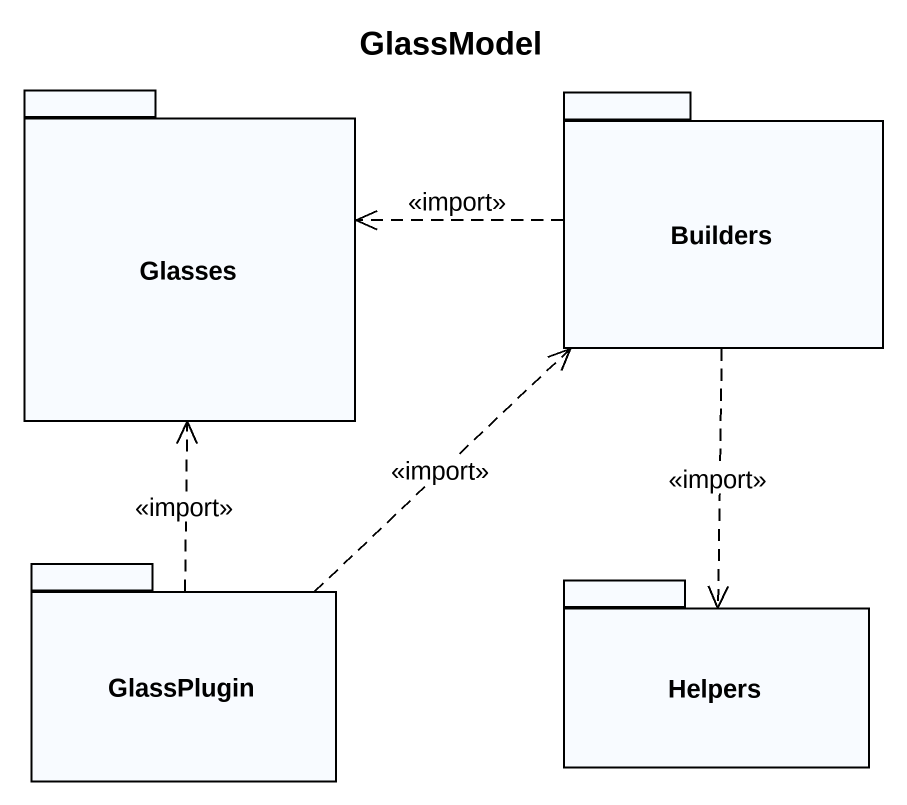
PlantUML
@startuml
title GlassModel
package Glasses {
}
package Builders {
}
package GlassPlugin {
}
package Helpers {
}
Builders .left.> Glasses : <<import>>
Builders ..> Helpers : <<import>>
GlassPlugin .up.> Glasses : <<import>>
GlassPlugin .up.> Builders : <<import>>
@enduml
